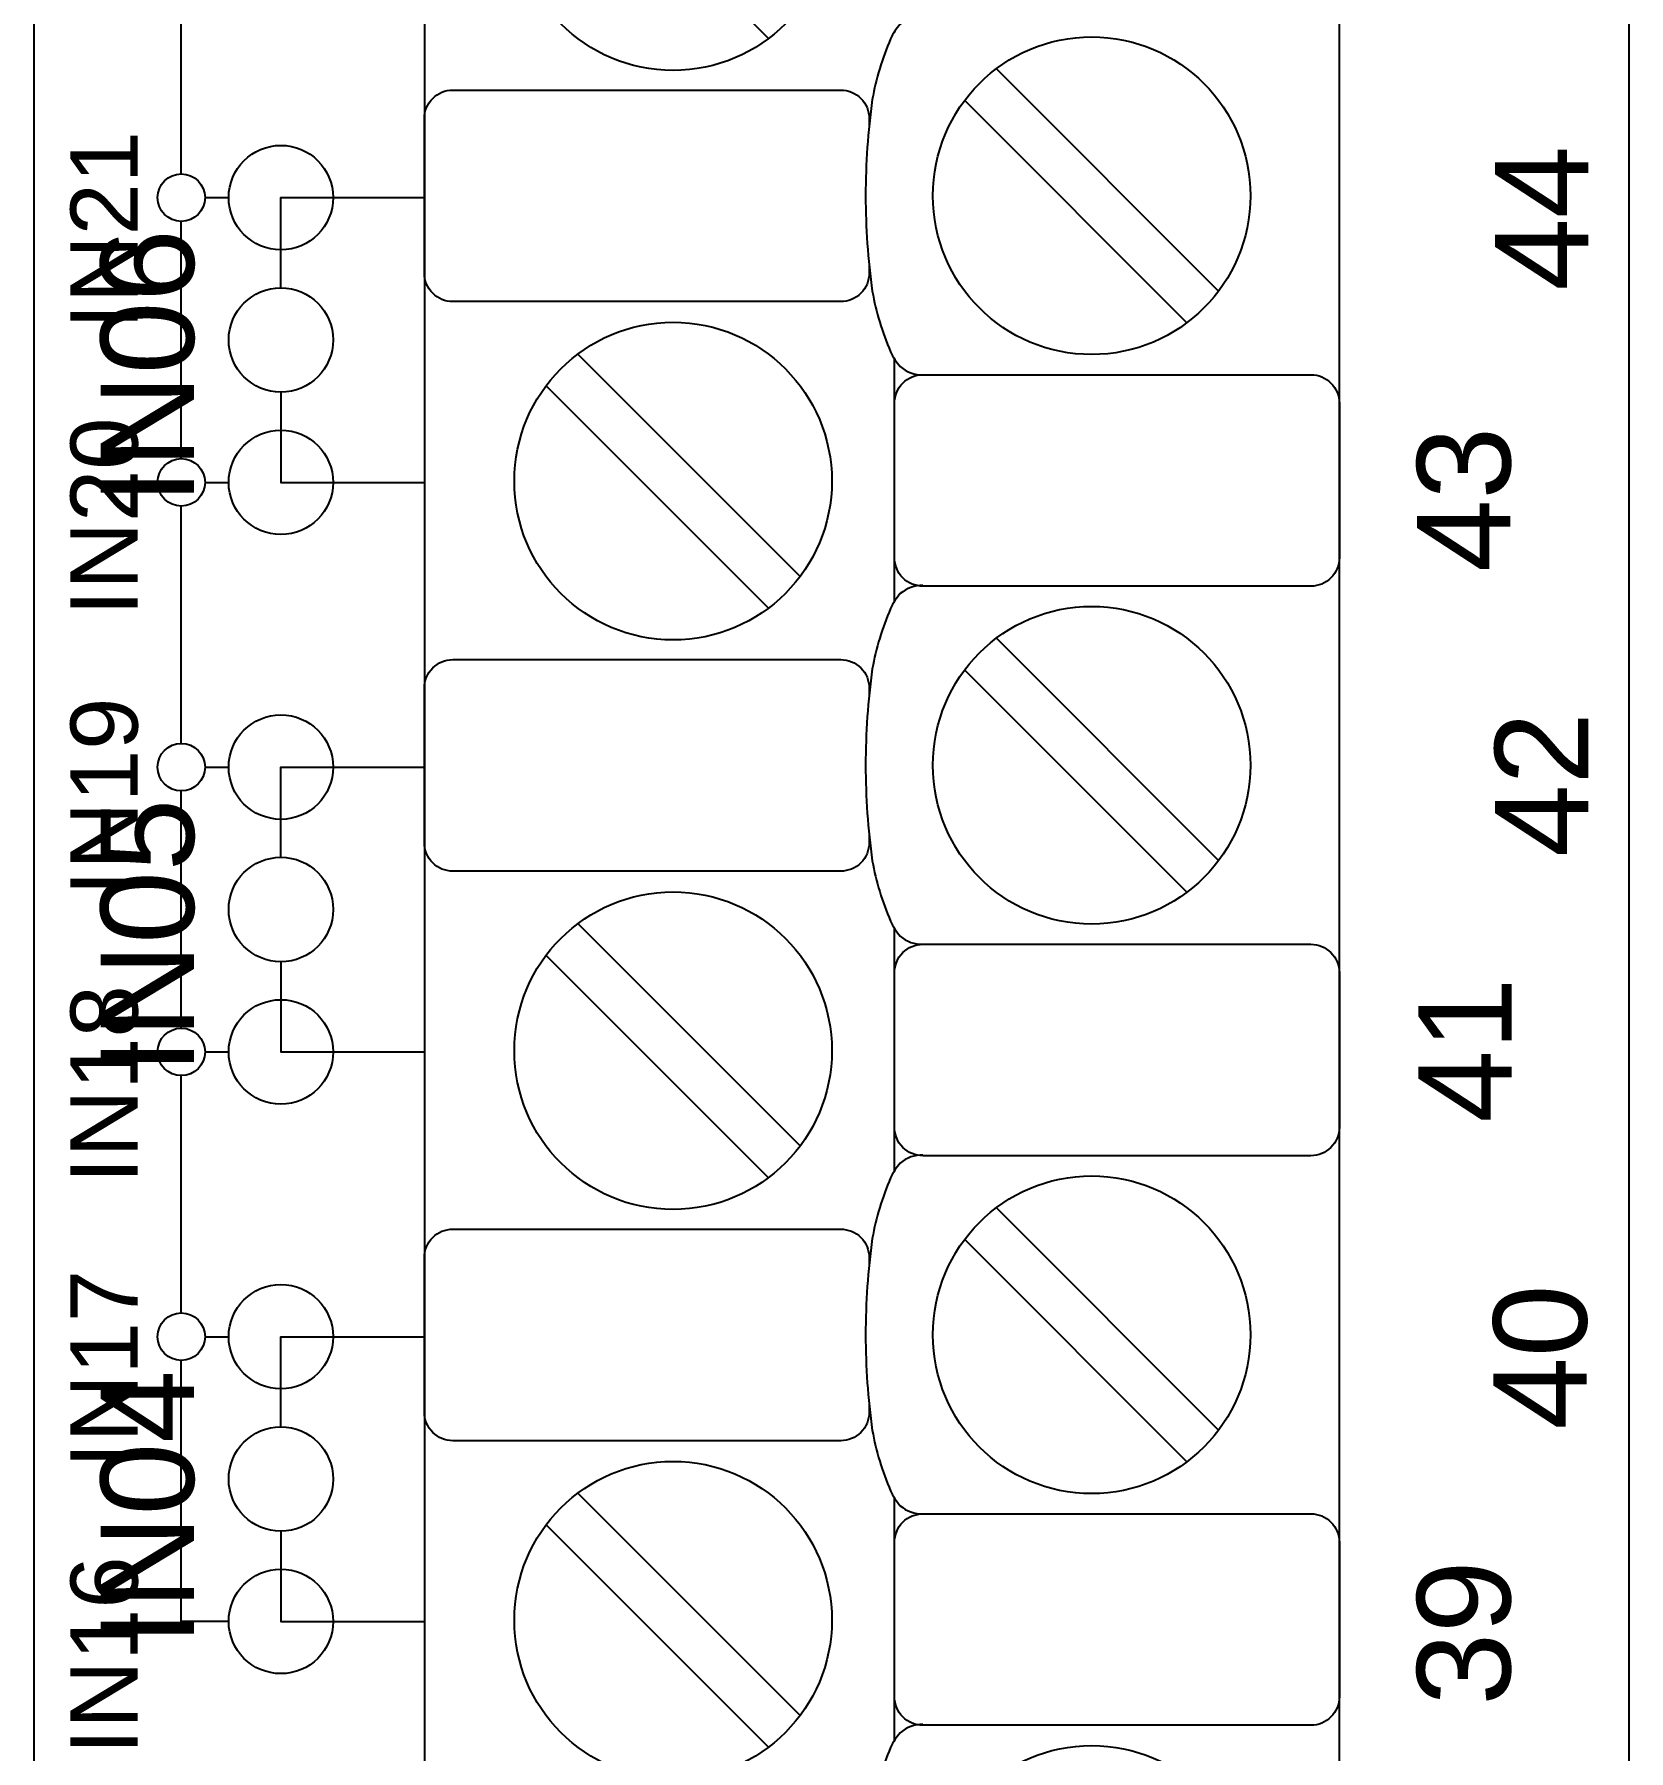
# Model space of a CAD drawing. Extents: x 1 to 47.7, y 0.3 to 34.2.
# Drawn here: x 35.039 to 36.719, y 16.862 to 18.67 of the extents above; entities that cross this region are included whole.
import ezdxf

# ---------------------------------------------------------------- set-up
doc = ezdxf.new("R2010")
doc.units = 0
doc.header["$MEASUREMENT"] = 0
for name, color, linetype in [('5_1__0__EMPTY', 7, 'CONTINUOUS'), ('5_2__2___8__OPTOISO_IND_LS', 7, 'CONTINUOUS'), ('5_3__7___8__OPTOISO_IND_LS', 7, 'CONTINUOUS'), ('5_4__4___24__OPTOISO_LS_IN', 7, 'CONTINUOUS'), ('5_5__D___24__OPTOISO_LS_IN', 7, 'CONTINUOUS'), ('5_6__8___8__OPTOISO_IND_LS', 7, 'CONTINUOUS'), ('7_0______DWG_', 7, 'CONTINUOUS')]:
    doc.layers.add(name, color=color, linetype=linetype)
doc.styles.add('ARIAL', font='arial.ttf')

msp = doc.modelspace()

# ---------------------------------------------------------------- linework, layer by layer
at = {"layer": '5_1__0__EMPTY'}
msp.add_lwpolyline([(35.4497, 19.7815), (35.4497, 14.8004, 0.414215), (35.4797, 14.7704), (35.7925, 14.7705), (36.0373, 14.6796, 0.47859), (36.2358, 14.8246), (36.2358, 15.058, -0.414214), (36.2658, 15.088), (36.3838, 15.088, 0.414213), (36.4138, 15.118), (36.4139, 20.0998, 0.414214), (36.3839, 20.1298), (36.0709, 20.1298), (35.8261, 20.2207, 0.480048), (35.6279, 20.0757), (35.6279, 19.8415, -0.414214), (35.5979, 19.8115), (35.4797, 19.8115, 0.414212), (35.4497, 19.7815), (35.4497, 19.7815)], format="xyb", dxfattribs=at)
at = {"layer": '5_2__2___8__OPTOISO_IND_LS'}
for points in [[(36.3838, 15.088, 0.414213), (36.4138, 15.118), (36.4139, 20.0998, 0.414214), (36.3839, 20.1298), (36.0709, 20.1298), (35.8261, 20.2207, 0.480048), (35.6279, 20.0757), (35.6279, 19.8415, -0.414214), (35.5979, 19.8115), (35.4797, 19.8115, 0.414212), (35.4497, 19.7815), (35.4497, 19.7815), (35.4497, 14.8004, 0.414215), (35.4797, 14.7704), (35.7925, 14.7705), (36.0373, 14.6796, 0.47859), (36.2358, 14.8246), (36.2358, 15.058, -0.414214), (36.2658, 15.088)], [(35.9751, 18.6895, 0.191033), (35.9512, 18.681, 0.081668), (35.941, 18.6654, 0.0591), (35.9217, 18.6017, 0.034646), (35.9146, 18.5002, 0.03436), (35.9217, 18.3995, 0.0591), (35.941, 18.3358, 0.081668), (35.9512, 18.3201, 0.191033), (35.9751, 18.3116)], [(35.9184, 18.4265), (35.9184, 18.4186, -0.414214), (35.8884, 18.3886), (35.4797, 18.3886, -0.414214), (35.4497, 18.4186), (35.4497, 18.5815, -0.414214), (35.4797, 18.6115), (35.8884, 18.6115, -0.414214), (35.9184, 18.5815), (35.9184, 18.5746)], [(35.9451, 18.2816, -0.414214), (35.9751, 18.3116), (36.3838, 18.3116, -0.414214), (36.4138, 18.2816), (36.4138, 18.1188, -0.414214), (36.3838, 18.0888), (35.9751, 18.0888, -0.414214), (35.9451, 18.1188)], [(35.9751, 18.0895, 0.191033), (35.9512, 18.081, 0.081668), (35.941, 18.0654, 0.0591), (35.9217, 18.0017, 0.034646), (35.9146, 17.9002, 0.03436), (35.9217, 17.7995, 0.0591), (35.941, 17.7358, 0.081668), (35.9512, 17.7201, 0.191033), (35.9751, 17.7116)], [(35.9184, 17.8265), (35.9184, 17.8186, -0.414214), (35.8884, 17.7886), (35.4797, 17.7886, -0.414214), (35.4497, 17.8186), (35.4497, 17.9815, -0.414214), (35.4797, 18.0115), (35.8884, 18.0115, -0.414214), (35.9184, 17.9815), (35.9184, 17.9746)], [(35.9451, 17.6816, -0.414214), (35.9751, 17.7116), (36.3838, 17.7116, -0.414214), (36.4138, 17.6816), (36.4138, 17.5188, -0.414214), (36.3838, 17.4888), (35.9751, 17.4888, -0.414214), (35.9451, 17.5188)], [(35.9751, 17.4895, 0.191033), (35.9512, 17.481, 0.081668), (35.941, 17.4654, 0.0591), (35.9217, 17.4017, 0.034646), (35.9146, 17.3002, 0.03436), (35.9217, 17.1995, 0.0591), (35.941, 17.1357, 0.081668), (35.9512, 17.1201, 0.191033), (35.9751, 17.1116)], [(35.9184, 17.2265), (35.9184, 17.2186, -0.414214), (35.8884, 17.1886), (35.4797, 17.1886, -0.414214), (35.4497, 17.2186), (35.4497, 17.3815, -0.414214), (35.4797, 17.4115), (35.8884, 17.4115, -0.414214), (35.9184, 17.3815), (35.9184, 17.3746)], [(35.9451, 17.0816, -0.414214), (35.9751, 17.1116), (36.3838, 17.1116, -0.414214), (36.4138, 17.0816), (36.4138, 16.9188, -0.414214), (36.3838, 16.8888), (35.9751, 16.8888, -0.414214), (35.9451, 16.9188)], [(35.9751, 16.8895, 0.191033), (35.9512, 16.881, 0.081668), (35.941, 16.8654, 0.0591), (35.9217, 16.8017, 0.034646), (35.9146, 16.7001, 0.03436), (35.9217, 16.5995, 0.0591), (35.941, 16.5357, 0.081668), (35.9512, 16.5201, 0.191033), (35.9751, 16.5116)]]:
    msp.add_lwpolyline(points, format="xyb", dxfattribs=at)
for points in [[(35.5781, 18.8999), (35.8122, 18.6657)], [(36.0525, 18.634), (36.2866, 18.3998)], [(36.0191, 18.6005), (36.2532, 18.3664)], [(35.2985, 18.4032), (35.2985, 18.4982), (35.4497, 18.4982)], [(35.6115, 18.3333), (35.8456, 18.0991)], [(35.9451, 18.073), (35.9451, 18.3281)], [(35.5781, 18.2999), (35.8122, 18.0657)], [(35.2985, 18.2932), (35.2985, 18.1982), (35.4497, 18.1982)], [(36.0525, 18.0339), (36.2866, 17.7998)], [(36.0191, 18.0005), (36.2532, 17.7664)], [(35.2985, 17.8032), (35.2985, 17.8982), (35.4497, 17.8982)], [(35.6115, 17.7333), (35.8456, 17.4991)], [(35.9451, 17.473), (35.9451, 17.7281)], [(35.2985, 17.6932), (35.2985, 17.5982), (35.4497, 17.5982)], [(35.5781, 17.6999), (35.8122, 17.4657)], [(36.0525, 17.4339), (36.2866, 17.1998)], [(36.0191, 17.4005), (36.2532, 17.1664)], [(35.2985, 17.2032), (35.2985, 17.2982), (35.4497, 17.2982)], [(35.6115, 17.1333), (35.8456, 16.8991)], [(35.9451, 16.873), (35.9451, 17.1281)], [(35.2985, 17.0932), (35.2985, 16.9982), (35.4497, 16.9982)], [(35.5781, 17.0999), (35.8122, 16.8657)]]:
    msp.add_lwpolyline(points, dxfattribs=at)
for centre, radius in [((35.7118, 18.7995), 0.1673), ((36.1528, 18.5002), 0.1673), ((35.2985, 18.3482), 0.055), ((35.7118, 18.1995), 0.1673), ((36.1528, 17.9002), 0.1673), ((35.2985, 17.7482), 0.055), ((35.7118, 17.5995), 0.1673), ((36.1528, 17.3002), 0.1673), ((35.2985, 17.1482), 0.055), ((35.7118, 16.9995), 0.1673), ((36.1528, 16.7001), 0.1673)]:
    msp.add_circle(centre, radius, dxfattribs=at)
at = {"layer": '5_3__7___8__OPTOISO_IND_LS'}
for points in [[(36.3838, 15.088, 0.414213), (36.4138, 15.118), (36.4139, 20.0998, 0.414214), (36.3839, 20.1298), (36.0709, 20.1298), (35.8261, 20.2207, 0.480048), (35.6279, 20.0757), (35.6279, 19.8415, -0.414214), (35.5979, 19.8115), (35.4797, 19.8115, 0.414212), (35.4497, 19.7815), (35.4497, 19.7815), (35.4497, 14.8004, 0.414215), (35.4797, 14.7704), (35.7925, 14.7705), (36.0373, 14.6796, 0.47859), (36.2358, 14.8246), (36.2358, 15.058, -0.414214), (36.2658, 15.088)], [(35.9751, 18.6895, 0.191033), (35.9512, 18.681, 0.081668), (35.941, 18.6654, 0.0591), (35.9217, 18.6017, 0.034646), (35.9146, 18.5002, 0.03436), (35.9217, 18.3995, 0.0591), (35.941, 18.3358, 0.081668), (35.9512, 18.3201, 0.191033), (35.9751, 18.3116)], [(35.9184, 18.4265), (35.9184, 18.4186, -0.414214), (35.8884, 18.3886), (35.4797, 18.3886, -0.414214), (35.4497, 18.4186), (35.4497, 18.5815, -0.414214), (35.4797, 18.6115), (35.8884, 18.6115, -0.414214), (35.9184, 18.5815), (35.9184, 18.5746)], [(35.9451, 18.2816, -0.414214), (35.9751, 18.3116), (36.3838, 18.3116, -0.414214), (36.4138, 18.2816), (36.4138, 18.1188, -0.414214), (36.3838, 18.0888), (35.9751, 18.0888, -0.414214), (35.9451, 18.1188)], [(35.9751, 18.0895, 0.191033), (35.9512, 18.081, 0.081668), (35.941, 18.0654, 0.0591), (35.9217, 18.0017, 0.034646), (35.9146, 17.9002, 0.03436), (35.9217, 17.7995, 0.0591), (35.941, 17.7358, 0.081668), (35.9512, 17.7201, 0.191033), (35.9751, 17.7116)], [(35.9184, 17.8265), (35.9184, 17.8186, -0.414214), (35.8884, 17.7886), (35.4797, 17.7886, -0.414214), (35.4497, 17.8186), (35.4497, 17.9815, -0.414214), (35.4797, 18.0115), (35.8884, 18.0115, -0.414214), (35.9184, 17.9815), (35.9184, 17.9746)], [(35.9451, 17.6816, -0.414214), (35.9751, 17.7116), (36.3838, 17.7116, -0.414214), (36.4138, 17.6816), (36.4138, 17.5188, -0.414214), (36.3838, 17.4888), (35.9751, 17.4888, -0.414214), (35.9451, 17.5188)], [(35.9751, 17.4895, 0.191033), (35.9512, 17.481, 0.081668), (35.941, 17.4654, 0.0591), (35.9217, 17.4017, 0.034646), (35.9146, 17.3002, 0.03436), (35.9217, 17.1995, 0.0591), (35.941, 17.1357, 0.081668), (35.9512, 17.1201, 0.191033), (35.9751, 17.1116)], [(35.9184, 17.2265), (35.9184, 17.2186, -0.414214), (35.8884, 17.1886), (35.4797, 17.1886, -0.414214), (35.4497, 17.2186), (35.4497, 17.3815, -0.414214), (35.4797, 17.4115), (35.8884, 17.4115, -0.414214), (35.9184, 17.3815), (35.9184, 17.3746)], [(35.9451, 17.0816, -0.414214), (35.9751, 17.1116), (36.3838, 17.1116, -0.414214), (36.4138, 17.0816), (36.4138, 16.9188, -0.414214), (36.3838, 16.8888), (35.9751, 16.8888, -0.414214), (35.9451, 16.9188)], [(35.9751, 16.8895, 0.191033), (35.9512, 16.881, 0.081668), (35.941, 16.8654, 0.0591), (35.9217, 16.8017, 0.034646), (35.9146, 16.7001, 0.03436), (35.9217, 16.5995, 0.0591), (35.941, 16.5357, 0.081668), (35.9512, 16.5201, 0.191033), (35.9751, 16.5116)]]:
    msp.add_lwpolyline(points, format="xyb", dxfattribs=at)
for points in [[(35.5781, 18.8999), (35.8122, 18.6657)], [(36.0525, 18.634), (36.2866, 18.3998)], [(36.0191, 18.6005), (36.2532, 18.3664)], [(35.2985, 18.4032), (35.2985, 18.4982), (35.4497, 18.4982)], [(35.6115, 18.3333), (35.8456, 18.0991)], [(35.9451, 18.073), (35.9451, 18.3281)], [(35.5781, 18.2999), (35.8122, 18.0657)], [(35.2985, 18.2932), (35.2985, 18.1982), (35.4497, 18.1982)], [(36.0525, 18.0339), (36.2866, 17.7998)], [(36.0191, 18.0005), (36.2532, 17.7664)], [(35.2985, 17.8032), (35.2985, 17.8982), (35.4497, 17.8982)], [(35.6115, 17.7333), (35.8456, 17.4991)], [(35.9451, 17.473), (35.9451, 17.7281)], [(35.2985, 17.6932), (35.2985, 17.5982), (35.4497, 17.5982)], [(35.5781, 17.6999), (35.8122, 17.4657)], [(36.0525, 17.4339), (36.2866, 17.1998)], [(36.0191, 17.4005), (36.2532, 17.1664)], [(35.2985, 17.2032), (35.2985, 17.2982), (35.4497, 17.2982)], [(35.6115, 17.1333), (35.8456, 16.8991)], [(35.9451, 16.873), (35.9451, 17.1281)], [(35.2985, 17.0932), (35.2985, 16.9982), (35.4497, 16.9982)], [(35.5781, 17.0999), (35.8122, 16.8657)]]:
    msp.add_lwpolyline(points, dxfattribs=at)
for centre, radius in [((35.7118, 18.7995), 0.1673), ((36.1528, 18.5002), 0.1673), ((35.2985, 18.3482), 0.055), ((35.7118, 18.1995), 0.1673), ((36.1528, 17.9002), 0.1673), ((35.2985, 17.7482), 0.055), ((35.7118, 17.5995), 0.1673), ((36.1528, 17.3002), 0.1673), ((35.2985, 17.1482), 0.055), ((35.7118, 16.9995), 0.1673), ((36.1528, 16.7001), 0.1673)]:
    msp.add_circle(centre, radius, dxfattribs=at)
at = {"layer": '5_4__4___24__OPTOISO_LS_IN'}
for points in [[(36.3838, 15.088, 0.414213), (36.4138, 15.118), (36.4139, 20.0998, 0.414214), (36.3839, 20.1298), (36.0709, 20.1298), (35.8261, 20.2207, 0.480048), (35.6279, 20.0757), (35.6279, 19.8415, -0.414214), (35.5979, 19.8115), (35.4797, 19.8115, 0.414212), (35.4497, 19.7815), (35.4497, 19.7815), (35.4497, 14.8004, 0.414215), (35.4797, 14.7704), (35.7925, 14.7705), (36.0373, 14.6796, 0.47859), (36.2358, 14.8246), (36.2358, 15.058, -0.414214), (36.2658, 15.088)], [(35.9751, 18.6895, 0.191033), (35.9512, 18.681, 0.081668), (35.941, 18.6654, 0.0591), (35.9217, 18.6017, 0.034646), (35.9146, 18.5002, 0.03436), (35.9217, 18.3995, 0.0591), (35.941, 18.3358, 0.081668), (35.9512, 18.3201, 0.191033), (35.9751, 18.3116)], [(35.9184, 18.4265), (35.9184, 18.4186, -0.414214), (35.8884, 18.3886), (35.4797, 18.3886, -0.414214), (35.4497, 18.4186), (35.4497, 18.5815, -0.414214), (35.4797, 18.6115), (35.8884, 18.6115, -0.414214), (35.9184, 18.5815), (35.9184, 18.5746)], [(35.9451, 18.2816, -0.414214), (35.9751, 18.3116), (36.3838, 18.3116, -0.414214), (36.4138, 18.2816), (36.4138, 18.1188, -0.414214), (36.3838, 18.0888), (35.9751, 18.0888, -0.414214), (35.9451, 18.1188)], [(35.9751, 18.0895, 0.191033), (35.9512, 18.081, 0.081668), (35.941, 18.0654, 0.0591), (35.9217, 18.0017, 0.034646), (35.9146, 17.9002, 0.03436), (35.9217, 17.7995, 0.0591), (35.941, 17.7358, 0.081668), (35.9512, 17.7201, 0.191033), (35.9751, 17.7116)], [(35.9184, 17.8265), (35.9184, 17.8186, -0.414214), (35.8884, 17.7886), (35.4797, 17.7886, -0.414214), (35.4497, 17.8186), (35.4497, 17.9815, -0.414214), (35.4797, 18.0115), (35.8884, 18.0115, -0.414214), (35.9184, 17.9815), (35.9184, 17.9746)], [(35.9451, 17.6816, -0.414214), (35.9751, 17.7116), (36.3838, 17.7116, -0.414214), (36.4138, 17.6816), (36.4138, 17.5188, -0.414214), (36.3838, 17.4888), (35.9751, 17.4888, -0.414214), (35.9451, 17.5188)], [(35.9751, 17.4895, 0.191033), (35.9512, 17.481, 0.081668), (35.941, 17.4654, 0.0591), (35.9217, 17.4017, 0.034646), (35.9146, 17.3002, 0.03436), (35.9217, 17.1995, 0.0591), (35.941, 17.1357, 0.081668), (35.9512, 17.1201, 0.191033), (35.9751, 17.1116)], [(35.9184, 17.2265), (35.9184, 17.2186, -0.414214), (35.8884, 17.1886), (35.4797, 17.1886, -0.414214), (35.4497, 17.2186), (35.4497, 17.3815, -0.414214), (35.4797, 17.4115), (35.8884, 17.4115, -0.414214), (35.9184, 17.3815), (35.9184, 17.3746)], [(35.9451, 17.0816, -0.414214), (35.9751, 17.1116), (36.3838, 17.1116, -0.414214), (36.4138, 17.0816), (36.4138, 16.9188, -0.414214), (36.3838, 16.8888), (35.9751, 16.8888, -0.414214), (35.9451, 16.9188)], [(35.9751, 16.8895, 0.191033), (35.9512, 16.881, 0.081668), (35.941, 16.8654, 0.0591), (35.9217, 16.8017, 0.034646), (35.9146, 16.7001, 0.03436), (35.9217, 16.5995, 0.0591), (35.941, 16.5357, 0.081668), (35.9512, 16.5201, 0.191033), (35.9751, 16.5116)]]:
    msp.add_lwpolyline(points, format="xyb", dxfattribs=at)
for points in [[(35.5781, 18.8999), (35.8122, 18.6657)], [(35.1936, 18.5232), (35.1936, 18.7732)], [(36.0525, 18.634), (36.2866, 18.3998)], [(36.0191, 18.6005), (36.2532, 18.3664)], [(35.2186, 18.4982), (35.2435, 18.4982)], [(35.3535, 18.4982), (35.4497, 18.4982)], [(35.1936, 18.2232), (35.1936, 18.4732)], [(35.6115, 18.3333), (35.8456, 18.0991)], [(35.9451, 18.073), (35.9451, 18.3281)], [(35.5781, 18.2999), (35.8122, 18.0657)], [(35.2186, 18.1982), (35.2435, 18.1982)], [(35.3535, 18.1982), (35.4497, 18.1982)], [(35.1936, 17.9232), (35.1936, 18.1732)], [(36.0525, 18.0339), (36.2866, 17.7998)], [(36.0191, 18.0005), (36.2532, 17.7664)], [(35.2186, 17.8982), (35.2435, 17.8982)], [(35.3535, 17.8982), (35.4497, 17.8982)], [(35.1936, 17.6232), (35.1936, 17.8732)], [(35.6115, 17.7333), (35.8456, 17.4991)], [(35.9451, 17.473), (35.9451, 17.7281)], [(35.5781, 17.6999), (35.8122, 17.4657)], [(35.2186, 17.5982), (35.2435, 17.5982)], [(35.3535, 17.5982), (35.4497, 17.5982)], [(35.1936, 17.3232), (35.1936, 17.5732)], [(36.0525, 17.4339), (36.2866, 17.1998)], [(36.0191, 17.4005), (36.2532, 17.1664)], [(35.2186, 17.2982), (35.2435, 17.2982)], [(35.3535, 17.2982), (35.4497, 17.2982)], [(35.2435, 16.9982), (35.1936, 16.9982), (35.1936, 17.2732)], [(35.6115, 17.1333), (35.8456, 16.8991)], [(35.9451, 16.873), (35.9451, 17.1281)], [(35.5781, 17.0999), (35.8122, 16.8657)], [(35.3535, 16.9982), (35.4497, 16.9982)]]:
    msp.add_lwpolyline(points, dxfattribs=at)
for centre, radius in [((35.7118, 18.7995), 0.1673), ((36.1528, 18.5002), 0.1673), ((35.2985, 18.4982), 0.055), ((35.1936, 18.4982), 0.025), ((35.7118, 18.1995), 0.1673), ((35.2985, 18.1982), 0.055), ((35.1936, 18.1982), 0.025), ((36.1528, 17.9002), 0.1673), ((35.2985, 17.8982), 0.055), ((35.1936, 17.8982), 0.025), ((35.7118, 17.5995), 0.1673), ((35.2985, 17.5982), 0.055), ((35.1936, 17.5982), 0.025), ((36.1528, 17.3002), 0.1673), ((35.2985, 17.2982), 0.055), ((35.1936, 17.2982), 0.025), ((35.7118, 16.9995), 0.1673), ((35.2985, 16.9982), 0.055), ((36.1528, 16.7001), 0.1673)]:
    msp.add_circle(centre, radius, dxfattribs=at)
at = {"layer": '5_5__D___24__OPTOISO_LS_IN'}
for points in [[(36.3838, 15.088, 0.414213), (36.4138, 15.118), (36.4139, 20.0998, 0.414214), (36.3839, 20.1298), (36.0709, 20.1298), (35.8261, 20.2207, 0.480048), (35.6279, 20.0757), (35.6279, 19.8415, -0.414214), (35.5979, 19.8115), (35.4797, 19.8115, 0.414212), (35.4497, 19.7815), (35.4497, 19.7815), (35.4497, 14.8004, 0.414215), (35.4797, 14.7704), (35.7925, 14.7705), (36.0373, 14.6796, 0.47859), (36.2358, 14.8246), (36.2358, 15.058, -0.414214), (36.2658, 15.088)], [(35.9751, 18.6895, 0.191033), (35.9512, 18.681, 0.081668), (35.941, 18.6654, 0.0591), (35.9217, 18.6017, 0.034646), (35.9146, 18.5002, 0.03436), (35.9217, 18.3995, 0.0591), (35.941, 18.3358, 0.081668), (35.9512, 18.3201, 0.191033), (35.9751, 18.3116)], [(35.9184, 18.4265), (35.9184, 18.4186, -0.414214), (35.8884, 18.3886), (35.4797, 18.3886, -0.414214), (35.4497, 18.4186), (35.4497, 18.5815, -0.414214), (35.4797, 18.6115), (35.8884, 18.6115, -0.414214), (35.9184, 18.5815), (35.9184, 18.5746)], [(35.9451, 18.2816, -0.414214), (35.9751, 18.3116), (36.3838, 18.3116, -0.414214), (36.4138, 18.2816), (36.4138, 18.1188, -0.414214), (36.3838, 18.0888), (35.9751, 18.0888, -0.414214), (35.9451, 18.1188)], [(35.9751, 18.0895, 0.191033), (35.9512, 18.081, 0.081668), (35.941, 18.0654, 0.0591), (35.9217, 18.0017, 0.034646), (35.9146, 17.9002, 0.03436), (35.9217, 17.7995, 0.0591), (35.941, 17.7358, 0.081668), (35.9512, 17.7201, 0.191033), (35.9751, 17.7116)], [(35.9184, 17.8265), (35.9184, 17.8186, -0.414214), (35.8884, 17.7886), (35.4797, 17.7886, -0.414214), (35.4497, 17.8186), (35.4497, 17.9815, -0.414214), (35.4797, 18.0115), (35.8884, 18.0115, -0.414214), (35.9184, 17.9815), (35.9184, 17.9746)], [(35.9451, 17.6816, -0.414214), (35.9751, 17.7116), (36.3838, 17.7116, -0.414214), (36.4138, 17.6816), (36.4138, 17.5188, -0.414214), (36.3838, 17.4888), (35.9751, 17.4888, -0.414214), (35.9451, 17.5188)], [(35.9751, 17.4895, 0.191033), (35.9512, 17.481, 0.081668), (35.941, 17.4654, 0.0591), (35.9217, 17.4017, 0.034646), (35.9146, 17.3002, 0.03436), (35.9217, 17.1995, 0.0591), (35.941, 17.1357, 0.081668), (35.9512, 17.1201, 0.191033), (35.9751, 17.1116)], [(35.9184, 17.2265), (35.9184, 17.2186, -0.414214), (35.8884, 17.1886), (35.4797, 17.1886, -0.414214), (35.4497, 17.2186), (35.4497, 17.3815, -0.414214), (35.4797, 17.4115), (35.8884, 17.4115, -0.414214), (35.9184, 17.3815), (35.9184, 17.3746)], [(35.9451, 17.0816, -0.414214), (35.9751, 17.1116), (36.3838, 17.1116, -0.414214), (36.4138, 17.0816), (36.4138, 16.9188, -0.414214), (36.3838, 16.8888), (35.9751, 16.8888, -0.414214), (35.9451, 16.9188)], [(35.9751, 16.8895, 0.191033), (35.9512, 16.881, 0.081668), (35.941, 16.8654, 0.0591), (35.9217, 16.8017, 0.034646), (35.9146, 16.7001, 0.03436), (35.9217, 16.5995, 0.0591), (35.941, 16.5357, 0.081668), (35.9512, 16.5201, 0.191033), (35.9751, 16.5116)]]:
    msp.add_lwpolyline(points, format="xyb", dxfattribs=at)
for points in [[(35.5781, 18.8999), (35.8122, 18.6657)], [(35.1936, 18.5232), (35.1936, 18.7732)], [(36.0525, 18.634), (36.2866, 18.3998)], [(36.0191, 18.6005), (36.2532, 18.3664)], [(35.2186, 18.4982), (35.2435, 18.4982)], [(35.3535, 18.4982), (35.4497, 18.4982)], [(35.1936, 18.2232), (35.1936, 18.4732)], [(35.6115, 18.3333), (35.8456, 18.0991)], [(35.9451, 18.073), (35.9451, 18.3281)], [(35.5781, 18.2999), (35.8122, 18.0657)], [(35.2186, 18.1982), (35.2435, 18.1982)], [(35.3535, 18.1982), (35.4497, 18.1982)], [(35.1936, 17.9232), (35.1936, 18.1732)], [(36.0525, 18.0339), (36.2866, 17.7998)], [(36.0191, 18.0005), (36.2532, 17.7664)], [(35.2186, 17.8982), (35.2435, 17.8982)], [(35.3535, 17.8982), (35.4497, 17.8982)], [(35.1936, 17.6232), (35.1936, 17.8732)], [(35.6115, 17.7333), (35.8456, 17.4991)], [(35.9451, 17.473), (35.9451, 17.7281)], [(35.5781, 17.6999), (35.8122, 17.4657)], [(35.2186, 17.5982), (35.2435, 17.5982)], [(35.3535, 17.5982), (35.4497, 17.5982)], [(35.1936, 17.3232), (35.1936, 17.5732)], [(36.0525, 17.4339), (36.2866, 17.1998)], [(36.0191, 17.4005), (36.2532, 17.1664)], [(35.2186, 17.2982), (35.2435, 17.2982)], [(35.3535, 17.2982), (35.4497, 17.2982)], [(35.2435, 16.9982), (35.1936, 16.9982), (35.1936, 17.2732)], [(35.6115, 17.1333), (35.8456, 16.8991)], [(35.9451, 16.873), (35.9451, 17.1281)], [(35.5781, 17.0999), (35.8122, 16.8657)], [(35.3535, 16.9982), (35.4497, 16.9982)]]:
    msp.add_lwpolyline(points, dxfattribs=at)
for centre, radius in [((35.7118, 18.7995), 0.1673), ((36.1528, 18.5002), 0.1673), ((35.2985, 18.4982), 0.055), ((35.1936, 18.4982), 0.025), ((35.7118, 18.1995), 0.1673), ((35.2985, 18.1982), 0.055), ((35.1936, 18.1982), 0.025), ((36.1528, 17.9002), 0.1673), ((35.2985, 17.8982), 0.055), ((35.1936, 17.8982), 0.025), ((35.7118, 17.5995), 0.1673), ((35.2985, 17.5982), 0.055), ((35.1936, 17.5982), 0.025), ((36.1528, 17.3002), 0.1673), ((35.2985, 17.2982), 0.055), ((35.1936, 17.2982), 0.025), ((35.7118, 16.9995), 0.1673), ((35.2985, 16.9982), 0.055), ((36.1528, 16.7001), 0.1673)]:
    msp.add_circle(centre, radius, dxfattribs=at)
at = {"layer": '5_6__8___8__OPTOISO_IND_LS'}
for points in [[(36.3838, 15.088, 0.414213), (36.4138, 15.118), (36.4139, 20.0998, 0.414214), (36.3839, 20.1298), (36.0709, 20.1298), (35.8261, 20.2207, 0.480048), (35.6279, 20.0757), (35.6279, 19.8415, -0.414214), (35.5979, 19.8115), (35.4797, 19.8115, 0.414212), (35.4497, 19.7815), (35.4497, 19.7815), (35.4497, 14.8004, 0.414215), (35.4797, 14.7704), (35.7925, 14.7705), (36.0373, 14.6796, 0.47859), (36.2358, 14.8246), (36.2358, 15.058, -0.414214), (36.2658, 15.088)], [(35.9751, 18.6895, 0.191033), (35.9512, 18.681, 0.081668), (35.941, 18.6654, 0.0591), (35.9217, 18.6017, 0.034646), (35.9146, 18.5002, 0.03436), (35.9217, 18.3995, 0.0591), (35.941, 18.3358, 0.081668), (35.9512, 18.3201, 0.191033), (35.9751, 18.3116)], [(35.9184, 18.4265), (35.9184, 18.4186, -0.414214), (35.8884, 18.3886), (35.4797, 18.3886, -0.414214), (35.4497, 18.4186), (35.4497, 18.5815, -0.414214), (35.4797, 18.6115), (35.8884, 18.6115, -0.414214), (35.9184, 18.5815), (35.9184, 18.5746)], [(35.9451, 18.2816, -0.414214), (35.9751, 18.3116), (36.3838, 18.3116, -0.414214), (36.4138, 18.2816), (36.4138, 18.1188, -0.414214), (36.3838, 18.0888), (35.9751, 18.0888, -0.414214), (35.9451, 18.1188)], [(35.9751, 18.0895, 0.191033), (35.9512, 18.081, 0.081668), (35.941, 18.0654, 0.0591), (35.9217, 18.0017, 0.034646), (35.9146, 17.9002, 0.03436), (35.9217, 17.7995, 0.0591), (35.941, 17.7358, 0.081668), (35.9512, 17.7201, 0.191033), (35.9751, 17.7116)], [(35.9184, 17.8265), (35.9184, 17.8186, -0.414214), (35.8884, 17.7886), (35.4797, 17.7886, -0.414214), (35.4497, 17.8186), (35.4497, 17.9815, -0.414214), (35.4797, 18.0115), (35.8884, 18.0115, -0.414214), (35.9184, 17.9815), (35.9184, 17.9746)], [(35.9451, 17.6816, -0.414214), (35.9751, 17.7116), (36.3838, 17.7116, -0.414214), (36.4138, 17.6816), (36.4138, 17.5188, -0.414214), (36.3838, 17.4888), (35.9751, 17.4888, -0.414214), (35.9451, 17.5188)], [(35.9751, 17.4895, 0.191033), (35.9512, 17.481, 0.081668), (35.941, 17.4654, 0.0591), (35.9217, 17.4017, 0.034646), (35.9146, 17.3002, 0.03436), (35.9217, 17.1995, 0.0591), (35.941, 17.1357, 0.081668), (35.9512, 17.1201, 0.191033), (35.9751, 17.1116)], [(35.9184, 17.2265), (35.9184, 17.2186, -0.414214), (35.8884, 17.1886), (35.4797, 17.1886, -0.414214), (35.4497, 17.2186), (35.4497, 17.3815, -0.414214), (35.4797, 17.4115), (35.8884, 17.4115, -0.414214), (35.9184, 17.3815), (35.9184, 17.3746)], [(35.9451, 17.0816, -0.414214), (35.9751, 17.1116), (36.3838, 17.1116, -0.414214), (36.4138, 17.0816), (36.4138, 16.9188, -0.414214), (36.3838, 16.8888), (35.9751, 16.8888, -0.414214), (35.9451, 16.9188)], [(35.9751, 16.8895, 0.191033), (35.9512, 16.881, 0.081668), (35.941, 16.8654, 0.0591), (35.9217, 16.8017, 0.034646), (35.9146, 16.7001, 0.03436), (35.9217, 16.5995, 0.0591), (35.941, 16.5357, 0.081668), (35.9512, 16.5201, 0.191033), (35.9751, 16.5116)]]:
    msp.add_lwpolyline(points, format="xyb", dxfattribs=at)
for points in [[(35.5781, 18.8999), (35.8122, 18.6657)], [(36.0525, 18.634), (36.2866, 18.3998)], [(36.0191, 18.6005), (36.2532, 18.3664)], [(35.2985, 18.4032), (35.2985, 18.4982), (35.4497, 18.4982)], [(35.6115, 18.3333), (35.8456, 18.0991)], [(35.9451, 18.073), (35.9451, 18.3281)], [(35.5781, 18.2999), (35.8122, 18.0657)], [(35.2985, 18.2932), (35.2985, 18.1982), (35.4497, 18.1982)], [(36.0525, 18.0339), (36.2866, 17.7998)], [(36.0191, 18.0005), (36.2532, 17.7664)], [(35.2985, 17.8032), (35.2985, 17.8982), (35.4497, 17.8982)], [(35.6115, 17.7333), (35.8456, 17.4991)], [(35.9451, 17.473), (35.9451, 17.7281)], [(35.2985, 17.6932), (35.2985, 17.5982), (35.4497, 17.5982)], [(35.5781, 17.6999), (35.8122, 17.4657)], [(36.0525, 17.4339), (36.2866, 17.1998)], [(36.0191, 17.4005), (36.2532, 17.1664)], [(35.2985, 17.2032), (35.2985, 17.2982), (35.4497, 17.2982)], [(35.6115, 17.1333), (35.8456, 16.8991)], [(35.9451, 16.873), (35.9451, 17.1281)], [(35.2985, 17.0932), (35.2985, 16.9982), (35.4497, 16.9982)], [(35.5781, 17.0999), (35.8122, 16.8657)]]:
    msp.add_lwpolyline(points, dxfattribs=at)
for centre, radius in [((35.7118, 18.7995), 0.1673), ((36.1528, 18.5002), 0.1673), ((35.2985, 18.3482), 0.055), ((35.7118, 18.1995), 0.1673), ((36.1528, 17.9002), 0.1673), ((35.2985, 17.7482), 0.055), ((35.7118, 17.5995), 0.1673), ((36.1528, 17.3002), 0.1673), ((35.2985, 17.1482), 0.055), ((35.7118, 16.9995), 0.1673), ((36.1528, 16.7001), 0.1673)]:
    msp.add_circle(centre, radius, dxfattribs=at)
at = {"layer": '7_0______DWG_'}
msp.add_lwpolyline([(35.0387, 3.6192), (35.0387, 20.2795, -0.468367), (35.0987, 20.3295), (36.6687, 20.3295, -0.414132), (36.7187, 20.2795), (36.7187, 3.6192, -0.414214), (36.6687, 3.5692), (35.0887, 3.5692, -0.414287)], format="xyb", close=True, dxfattribs=at)

# ---------------------------------------------------------------- texts
at = {"layer": '5_2__2___8__OPTOISO_IND_LS', "style": 'ARIAL'}
for s, p in [('IN06', (35.2069, 18.1748)), ('IN05', (35.2069, 17.5748)), ('IN04', (35.2069, 16.9726))]:
    msp.add_text(s, height=0.09833, rotation=90, dxfattribs=at).set_placement(p)
at = {"layer": '5_3__7___8__OPTOISO_IND_LS', "style": 'ARIAL'}
for s, p in [('IN06', (35.2069, 18.1748)), ('IN05', (35.2069, 17.5748)), ('IN04', (35.2069, 16.9726))]:
    msp.add_text(s, height=0.09833, rotation=90, dxfattribs=at).set_placement(p)
at = {"layer": '5_4__4___24__OPTOISO_LS_IN', "style": 'ARIAL'}
for s, p in [('IN21', (35.1476, 18.3595)), ('IN20', (35.1476, 18.0576)), ('IN19', (35.1476, 17.7625)), ('IN18', (35.1476, 17.4595)), ('IN17', (35.1476, 17.1595)), ('IN16', (35.1476, 16.8578))]:
    msp.add_text(s, height=0.0708, rotation=90, dxfattribs=at).set_placement(p)
at = {"layer": '5_5__D___24__OPTOISO_LS_IN', "style": 'ARIAL'}
for s, p in [('IN21', (35.1476, 18.3595)), ('IN20', (35.1476, 18.0576)), ('IN19', (35.1476, 17.7625)), ('IN18', (35.1476, 17.4595)), ('IN17', (35.1476, 17.1595)), ('IN16', (35.1476, 16.8578))]:
    msp.add_text(s, height=0.0708, rotation=90, dxfattribs=at).set_placement(p)
at = {"layer": '5_6__8___8__OPTOISO_IND_LS', "style": 'ARIAL'}
for s, p in [('IN06', (35.2069, 18.1748)), ('IN05', (35.2069, 17.5748)), ('IN04', (35.2069, 16.9726))]:
    msp.add_text(s, height=0.09833, rotation=90, dxfattribs=at).set_placement(p)
at = {"layer": '7_0______DWG_', "style": 'ARIAL'}
for s, p in [('44', (36.676, 18.4)), ('43', (36.594, 18.1038)), ('42', (36.676, 17.8034)), ('41', (36.5955, 17.5236)), ('40', (36.6744, 17.2003)), ('39', (36.594, 16.9096))]:
    msp.add_text(s, height=0.09833, rotation=90, dxfattribs=at).set_placement(p)

doc.saveas('drawing.dxf')
